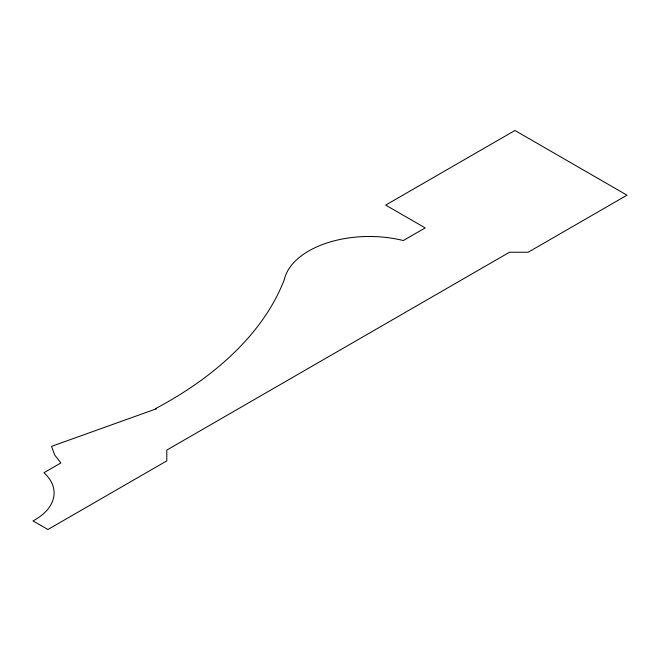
<?xml version="1.0" encoding="UTF-8"?>
<svg xmlns="http://www.w3.org/2000/svg" width="660" height="660" viewBox="0 0 660 660"><rect width="100%" height="100%" fill="white"/><g stroke="black" fill="none" stroke-linecap="round" stroke-linejoin="round"><path stroke-width="0.99" d="M156.024 408.911L51.562 446.341L54.631 454.938L60.885 462.932L43.964 472.7A65.992 38.098 0 0 1 33 520.921L47.899 529.518L166.798 460.87L166.798 450.087L509.512 252.227L528.19 252.227L627 195.179L514.94 130.482L385.679 205.103L425.197 227.923L403.334 240.537A85.75 49.508 0 0 0 284.328 279.568A429.99 248.251 0 0 1 155.405 408.68L156.024 408.911"/></g></svg>
